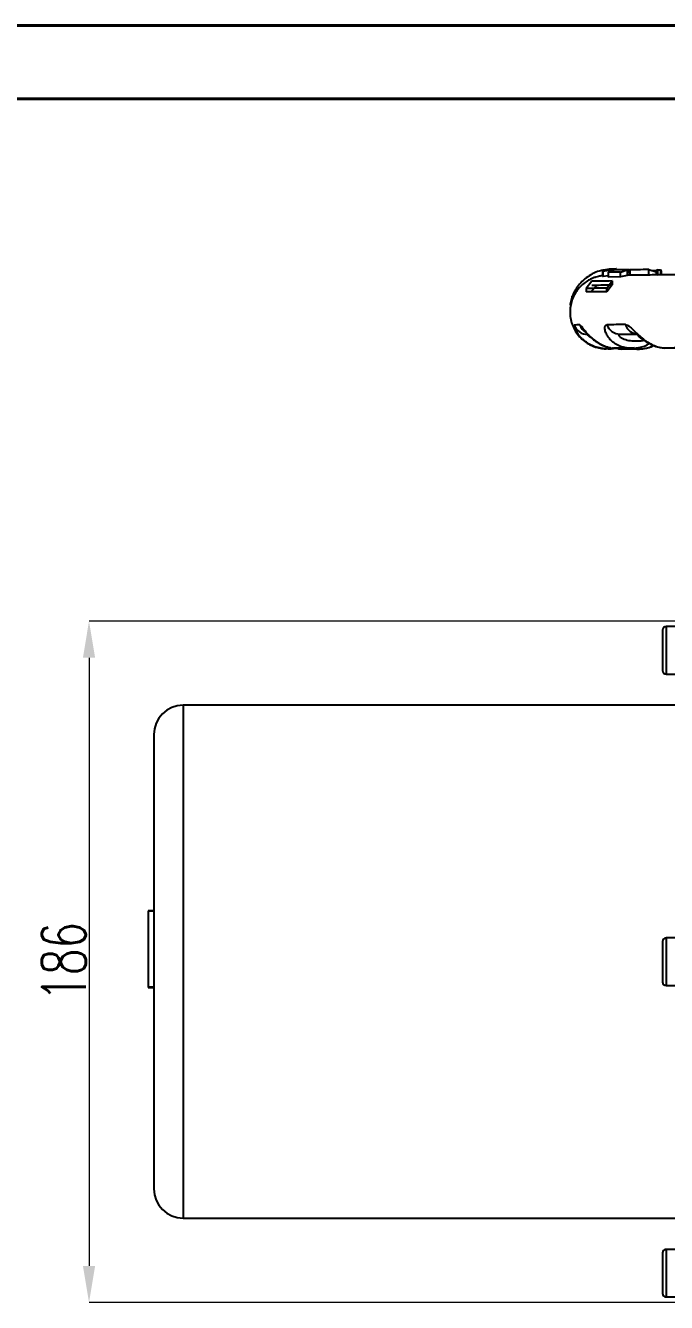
# Model space of a CAD drawing. Header units: millimetres. Extents: x 2344 to 4024, y 1094 to 2282.
# Drawn here: x 3219.2 to 3394.2, y 1933.2 to 2281.7 of the extents above; entities that cross this region are included whole.
import ezdxf

# ---------------------------------------------------------------- set-up
doc = ezdxf.new("R2010")
doc.units = ezdxf.units.MM
doc.layers.add('AM_5', color=3, linetype='Continuous', lineweight=25)
doc.layers.add('粗实线', color=7, linetype='Continuous', lineweight=40)
doc.styles.add('SLDTEXTSTYLE1', font='txt.shx', dxfattribs={"width": 0.7, "bigfont": 'gbcbig.shx'})
doc.dimstyles.new('SLDDIMSTYLE12$0', dxfattribs={"dimtxt": 12, "dimasz": 10, "dimexe": 0, "dimexo": 0.0625, "dimgap": 0.875, "dimtad": 1, "dimdec": 1, "dimlfac": 1.8, "dimrnd": 1e-09, "dimzin": 12, "dimdsep": 46, "dimtxsty": 'SLDTEXTSTYLE1', "dimcen": 0.09, "dimdle": 8.16, "dimclrd": 3, "dimclre": 3, "dimadec": 0, "dimazin": 3, "dimtfac": 1, "dimtdec": 1, "dimtofl": 0, "dimtmove": 0, "dimatfit": 3, "dimfxl": 0, "dimfrac": 2, "dimtolj": 1, "dimlwd": 5, "dimlwe": 5, "dimarcsym": 0})

# ---------------------------------------------------------------- blocks, each defined once
blk = doc.blocks.new('*D61')
at = {"layer": 'AM_5', "color": 3, "lineweight": 5, "transparency": 16777216}
blk.add_line((3403.17, 2119.18), (3236.54, 2119.18), dxfattribs=at)
at = {"layer": 'AM_5', "color": 3, "linetype": 'Continuous', "lineweight": 5, "transparency": 16777216}
for p, q in [((3236.54, 2109.18), (3236.54, 1943.18)), ((3403.17, 1933.18), (3236.54, 1933.18))]:
    blk.add_line(p, q, dxfattribs=at)
at = {"layer": 'AM_5', "color": 3, "transparency": 16777216}
for points in [[(3234.88, 2109.18), (3238.21, 2109.18), (3236.54, 2119.18)], [(3234.88, 1943.18), (3238.21, 1943.18), (3236.54, 1933.18)]]:
    blk.add_solid(points, dxfattribs=at)
at = {"layer": 'Defpoints', "color": 0, "transparency": 16777216}
for p in [(3403.23, 2119.18), (3236.54, 1933.18), (3403.23, 1933.18)]:
    blk.add_point(p, dxfattribs=at)
at = {"layer": 'AM_5', "color": 0, "transparency": 16777216, "insert": (3229.67, 2026.18), "char_height": 12, "attachment_point": 5, "rotation": 90, "style": 'SLDTEXTSTYLE1'}
blk.add_mtext('\\A1;186', dxfattribs=at)

msp = doc.modelspace()

# ---------------------------------------------------------------- linework, layer by layer
at = {"color": 7, "linetype": 'Continuous', "lineweight": 25}
for p, q in [((3376.746, 2214.669), (3376.746, 2213.264)), ((3378.337, 2215.036), (3376.746, 2214.669)), ((3376.924, 2214.673), (3376.746, 2214.669)), ((3376.924, 2214.673), (3379.427, 2215.167)), ((3376.924, 2213.267), (3376.924, 2214.673)), ((3378.299, 2213.429), (3376.924, 2213.267)), ((3378.528, 2215.233), (3377.136, 2215.009)), ((3378.337, 2215.036), (3377.136, 2215.009)), ((3380.161, 2215.044), (3378.299, 2214.428)), ((3381.654, 2214.465), (3378.299, 2214.428)), ((3378.299, 2214.428), (3378.299, 2213.085)), ((3379.689, 2215.258), (3378.528, 2215.233)), ((3379.427, 2215.167), (3380.614, 2215.31)), ((3379.712, 2215.26), (3379.689, 2215.258)), ((3380.438, 2215.307), (3379.712, 2215.26)), ((3383.499, 2215.076), (3380.161, 2215.044)), ((3380.614, 2215.31), (3380.438, 2215.307)), ((3381.654, 2214.465), (3383.499, 2215.076)), ((3381.654, 2213.113), (3381.654, 2214.465)), ((3383.499, 2213.542), (3381.654, 2213.113)), ((3383.499, 2215.076), (3383.499, 2213.542)), ((3384.042, 2215.028), (3383.519, 2215.072)), ((3383.539, 2215.106), (3383.703, 2215.088)), ((3384.185, 2214.23), (3383.821, 2214.369)), ((3384.185, 2215.082), (3384.185, 2213.615)), ((3389.425, 2215.118), (3391.358, 2214.485)), ((3389.425, 2213.647), (3389.425, 2215.118)), ((3390.088, 2214.901), (3391.535, 2214.896)), ((3391.358, 2214.485), (3391.358, 2213.657)), ((3391.358, 2213.921), (3391.747, 2213.712)), ((3391.747, 2213.712), (3391.358, 2213.705)), ((3391.819, 2215.062), (3391.535, 2214.896)), ((3391.535, 2214.896), (3391.535, 2213.825)), ((3391.819, 2215.062), (3392.545, 2215.059)), ((3391.819, 2213.659), (3391.819, 2215.062)), ((3392.845, 2214.733), (3392.545, 2215.059)), ((3392.545, 2215.059), (3392.545, 2213.662)), ((3392.845, 2213.664), (3392.845, 2214.733)), ((3369.655, 2209.167), (3369.655, 2210.073)), ((3373.867, 2211.939), (3372.32, 2209.964)), ((3372.32, 2209.964), (3372.32, 2209.019)), ((3373.609, 2209.044), (3375.265, 2210.913)), ((3376.924, 2213.267), (3376.746, 2213.264)), ((3377.936, 2210.064), (3379.434, 2212.019)), ((3379.434, 2210.946), (3377.936, 2209.065)), ((3377.936, 2209.065), (3377.936, 2210.064)), ((3381.654, 2213.113), (3378.299, 2213.085)), ((3379.434, 2212.019), (3379.434, 2210.946)), ((3368.508, 2207.879), (3367.913, 2205.732)), ((3368.508, 2206.985), (3368.291, 2206.204)), ((3368.519, 2207.901), (3368.508, 2207.879)), ((3368.508, 2206.985), (3368.508, 2207.879)), ((3368.519, 2207.009), (3368.508, 2206.985)), ((3368.519, 2207.009), (3368.519, 2207.901)), ((3367.913, 2205.732), (3367.913, 2205.381)), ((3368.063, 2205.381), (3367.913, 2205.381)), ((3381.501, 2197.5), (3386.411, 2197.527)), ((3381.501, 2197.5), (3386.531, 2197.497)), ((3376.914, 2193.569), (3376.827, 2193.573)), ((3376.834, 2193.58), (3376.869, 2193.59)), ((3376.869, 2193.59), (3376.915, 2193.616)), ((3376.959, 2193.581), (3376.915, 2193.616)), ((3376.959, 2193.581), (3376.915, 2193.569)), ((3377.226, 2193.548), (3377.199, 2193.58)), ((3377.906, 2193.573), (3379.819, 2193.643)), ((3379.147, 2193.662), (3379.628, 2193.767)), ((3381.044, 2193.501), (3380.343, 2193.645)), ((3381.131, 2193.492), (3380.968, 2193.526)), ((3381.044, 2193.501), (3380.968, 2193.526)), ((3381.089, 2193.501), (3381.044, 2193.501)), ((3381.661, 2193.512), (3381.131, 2193.492)), ((3381.657, 2193.493), (3382.035, 2193.441)), ((3383.805, 2193.594), (3381.661, 2193.512)), ((3383.711, 2193.676), (3383.888, 2193.705)), ((3385.394, 2193.732), (3383.805, 2193.666)), ((3383.805, 2193.666), (3383.888, 2193.705)), ((3384.785, 2193.619), (3385.137, 2193.684)), ((3385.482, 2193.459), (3386.684, 2193.507)), ((3386.083, 2193.411), (3386.379, 2193.409)), ((3393.234, 2193.755), (3393.43, 2193.726)), ((3393.531, 2193.715), (3393.45, 2193.726)), ((3393.531, 2193.715), (3393.75, 2193.725)), ((3401.129, 2117.684), (3394.129, 2117.684)), ((3394.129, 2117.684), (3394.129, 2111.184)), ((3394.129, 2111.184), (3394.129, 2104.684)), ((3394.129, 2104.684), (3401.129, 2104.684)), ((3403.229, 2096.184), (3262.229, 2096.184)), ((3252.728, 2040.112), (3254.228, 2040.112)), ((3252.728, 2040.112), (3252.728, 2019.379)), ((3254.228, 2040.112), (3252.728, 2040.112)), ((3252.728, 2040.112), (3252.728, 2040.112)), ((3401.128, 2032.684), (3394.128, 2032.684)), ((3394.128, 2032.684), (3394.128, 2019.684)), ((3252.728, 2019.379), (3254.228, 2019.379)), ((3252.728, 2019.379), (3252.728, 2019.146)), ((3252.728, 2019.146), (3254.228, 2019.146)), ((3394.128, 2019.684), (3401.128, 2019.684)), ((3262.228, 1956.184), (3403.228, 1956.184)), ((3401.128, 1947.684), (3394.128, 1947.684)), ((3394.128, 1947.684), (3394.128, 1934.684)), ((3394.128, 1934.684), (3401.128, 1934.684))]:
    msp.add_line(p, q, dxfattribs=at)
at = {"color": 7, "linetype": 'Continuous', "lineweight": 25, "flags": 128}
msp.add_lwpolyline([(3262.229, 2096.184), (3262.229, 2096.006), (3262.229, 2095.472), (3262.229, 2094.585), (3262.229, 2093.349), (3262.229, 2091.771), (3262.229, 2089.859), (3262.229, 2087.622), (3262.229, 2085.072), (3262.229, 2082.222), (3262.229, 2079.087), (3262.229, 2075.682), (3262.229, 2072.025), (3262.229, 2068.134), (3262.228, 2064.029), (3262.228, 2059.732), (3262.228, 2055.263), (3262.228, 2050.647), (3262.228, 2045.906), (3262.228, 2041.064), (3262.228, 2036.146), (3262.228, 2031.178), (3262.228, 2026.184), (3262.228, 2021.191), (3262.228, 2016.222), (3262.228, 2011.305), (3262.228, 2006.463), (3262.228, 2001.722), (3262.228, 1997.105), (3262.228, 1992.637), (3262.228, 1988.339), (3262.228, 1984.235), (3262.228, 1980.344), (3262.228, 1976.687), (3262.228, 1973.282), (3262.228, 1970.146), (3262.228, 1967.297), (3262.228, 1964.747), (3262.228, 1962.51), (3262.228, 1960.598), (3262.228, 1959.02), (3262.228, 1957.784), (3262.228, 1956.897), (3262.228, 1956.363), (3262.228, 1956.184)], dxfattribs=at)
at = {"color": 7, "linetype": 'Continuous', "lineweight": 25}
for centre, radius, start, end in [((3371.876, 2087.562), 112.461, 90.67829, 91.46899), ((3372.725, 2201.4), 3.99, 200.7466, 269.94723), ((3374.278, 2201.414), 3.987, 200.53714, 238.92466), ((3401.622, -1700.275), 3900.426, 90.273673, 90.347423), ((3381.567, 2201.296), 3.796, 198.69099, 269.01094), ((3386.512, 2201.217), 3.692, 197.51104, 268.43264), ((3393.564, 3600.522), 1407.053, 269.518479, 269.594895), ((3394.129, 2116.684), 1, 89.99969, 179.99969), ((3394.129, 2105.684), 1, 179.99969, 269.99969), ((3262.229, 2088.184), 8, 89.99969, 179.99969), ((3394.128, 2031.684), 1, 89.99969, 179.99969), ((3394.128, 2020.684), 1, 179.99969, 269.99969), ((3262.228, 1964.184), 8, 179.99969, 269.99969), ((3394.128, 1946.684), 1, 89.99969, 179.99969), ((3394.128, 1935.684), 1, 179.99969, 269.99969)]:
    msp.add_arc(centre, radius, start, end, dxfattribs=at)
for points, knots in [([(3376.746, 2213.456), (3376.694, 2213.45), (3376.556, 2213.435), (3376.178, 2213.379), (3375.61, 2213.266), (3374.889, 2213.073), (3373.975, 2212.746), (3372.85, 2212.199), (3371.593, 2211.351), (3370.364, 2210.189), (3369.314, 2208.773), (3368.521, 2207.178), (3368.021, 2205.464), (3367.832, 2203.688), (3367.961, 2201.906), (3368.404, 2200.175), (3369.145, 2198.549), (3370.163, 2197.081), (3371.423, 2195.818), (3372.788, 2194.865), (3374.047, 2194.258), (3375.043, 2193.917), (3375.803, 2193.729), (3376.376, 2193.627), (3376.699, 2193.585), (3376.803, 2193.575), (3376.827, 2193.573)], [0, 0, 0, 0, 0.0148867, 0.0392673, 0.0620584, 0.0873333, 0.1182037, 0.1585511, 0.2087423, 0.2639748, 0.320539, 0.3773811, 0.4342854, 0.491206, 0.5481328, 0.6050646, 0.6620035, 0.7189518, 0.7759064, 0.832816, 0.878701, 0.9113007, 0.9380514, 0.963413, 0.9915051, 1, 1, 1, 1]), ([(3377.133, 2215.01), (3376.702, 2214.927), (3375.603, 2214.718), (3373.962, 2214.006), (3372.256, 2212.934), (3370.788, 2211.624), (3370.021, 2210.573), (3369.655, 2210.073)], [0, 0, 0, 0, 0.1436466, 0.3657796, 0.5794741, 0.7996194, 1, 1, 1, 1]), ([(3383.37, 2214.892), (3383.525, 2214.877), (3383.847, 2214.846), (3384.07, 2214.736), (3384.185, 2214.679)], [0, 0, 0, 0, 0.4794776, 1, 1, 1, 1]), ([(3383.37, 2214.701), (3383.462, 2214.683), (3383.778, 2214.622), (3384.016, 2214.52), (3384.185, 2214.448)], [0, 0, 0, 0, 0.2892723, 1, 1, 1, 1]), ([(3383.37, 2214.542), (3383.443, 2214.523), (3383.728, 2214.446), (3383.99, 2214.303), (3384.185, 2214.197)], [0, 0, 0, 0, 0.2547132, 1, 1, 1, 1]), ([(3384.185, 2214.951), (3384.184, 2214.951), (3383.965, 2215.017), (3383.731, 2214.997), (3383.499, 2214.978)], [0, 0, 0, 0, 0.0059339, 1, 1, 1, 1]), ([(3384.185, 2214.155), (3384.023, 2214.25), (3383.804, 2214.379), (3383.561, 2214.447), (3383.499, 2214.464)], [0, 0, 0, 0, 0.7422142, 1, 1, 1, 1]), ([(3538.229, 2213.861), (3535.831, 2213.861), (3532.45, 2213.861), (3527.447, 2213.861), (3523.155, 2213.86), (3518.051, 2213.859), (3512.709, 2213.857), (3507.143, 2213.855), (3501.441, 2213.852), (3495.656, 2213.849), (3489.831, 2213.846), (3484.001, 2213.841), (3478.194, 2213.837), (3472.434, 2213.832), (3466.743, 2213.826), (3461.139, 2213.82), (3455.639, 2213.813), (3450.257, 2213.806), (3445.008, 2213.798), (3439.904, 2213.79), (3434.956, 2213.781), (3430.176, 2213.772), (3425.574, 2213.763), (3421.157, 2213.753), (3416.935, 2213.743), (3412.915, 2213.733), (3409.103, 2213.723), (3405.506, 2213.712), (3402.128, 2213.701), (3398.973, 2213.689), (3396.045, 2213.678), (3393.346, 2213.666), (3390.877, 2213.655), (3388.638, 2213.643), (3386.633, 2213.631), (3384.908, 2213.62), (3383.944, 2213.613), (3383.499, 2213.609)], [0, 0, 0, 0, 0.0344071, 0.0485109, 0.0718894, 0.0961605, 0.1221805, 0.149305, 0.1772714, 0.2058697, 0.2349502, 0.2644009, 0.2941371, 0.3240924, 0.3542143, 0.3844599, 0.4147936, 0.445185, 0.4756078, 0.5060385, 0.5364555, 0.5668389, 0.5971695, 0.6274283, 0.6575964, 0.6876542, 0.7175815, 0.7473561, 0.7769545, 0.8063502, 0.8355137, 0.8644114, 0.8930048, 0.921249, 0.9490912, 0.9764687, 1, 1, 1, 1]), ([(3383.511, 2215.099), (3383.664, 2215.103), (3383.851, 2215.108), (3384.03, 2215.057), (3384.061, 2215.048)], [0, 0, 0, 0, 0.8253899, 1, 1, 1, 1]), ([(3389.425, 2215.118), (3388.381, 2215.113), (3386.287, 2215.101), (3384.887, 2215.088), (3384.185, 2215.082)], [0, 0, 0, 0, 0.4988559, 1, 1, 1, 1]), ([(3369.655, 2210.073), (3369.509, 2209.843), (3369.222, 2209.389), (3368.883, 2208.734), (3368.667, 2208.255), (3368.567, 2208.014), (3368.529, 2207.921), (3368.522, 2207.908), (3368.519, 2207.901)], [0, 0, 0, 0, 0.2914797, 0.5750699, 0.8079281, 0.8967748, 0.9490808, 1, 1, 1, 1]), ([(3370.228, 2209.918), (3370.225, 2209.915), (3369.985, 2209.713), (3369.819, 2209.438), (3369.655, 2209.167)], [0, 0, 0, 0, 0.0135543, 1, 1, 1, 1]), ([(3377.936, 2210.064), (3376.807, 2210.046), (3374.568, 2210.011), (3373.065, 2209.98), (3372.32, 2209.964)], [0, 0, 0, 0, 0.5039201, 1, 1, 1, 1]), ([(3379.434, 2212.019), (3378.316, 2212.005), (3376.096, 2211.977), (3374.606, 2211.952), (3373.867, 2211.939)], [0, 0, 0, 0, 0.5034187, 1, 1, 1, 1]), ([(3373.867, 2210.9), (3374.612, 2210.908), (3376.102, 2210.923), (3378.323, 2210.938), (3379.434, 2210.946)], [0, 0, 0, 0, 0.4999998, 1, 1, 1, 1]), ([(3377.936, 2209.065), (3376.816, 2209.058), (3374.575, 2209.042), (3373.072, 2209.027), (3372.32, 2209.019)], [0, 0, 0, 0, 0.5000002, 1, 1, 1, 1]), ([(3376.869, 2193.59), (3376.267, 2193.69), (3375.097, 2193.883), (3373.443, 2194.566), (3372.225, 2195.328), (3371.376, 2196.036), (3370.815, 2196.589), (3370.322, 2197.164), (3369.893, 2197.759), (3369.547, 2198.331), (3369.194, 2199.038), (3368.936, 2199.791), (3368.974, 2199.922), (3368.993, 2199.987)], [0, 0, 0, 0, 0.1284973, 0.2497639, 0.3799902, 0.4410033, 0.4995684, 0.5633982, 0.624473, 0.6884765, 0.7497189, 0.8750081, 1, 1, 1, 1]), ([(3370.545, 2200.016), (3370.661, 2199.953), (3370.893, 2199.828), (3371.546, 2198.934), (3372.277, 2198.002), (3372.987, 2197.215), (3373.759, 2196.451), (3374.651, 2195.72), (3375.642, 2195.074), (3376.696, 2194.505), (3378.108, 2193.935), (3379.278, 2193.744), (3379.879, 2193.645)], [0, 0, 0, 0, 0.12453307, 0.24972036, 0.37466042, 0.43581286, 0.49973693, 0.61930852, 0.68312671, 0.74990605, 0.87133509, 1, 1, 1, 1]), ([(3383.711, 2193.676), (3383.144, 2193.775), (3382.041, 2193.965), (3380.53, 2194.647), (3379.457, 2195.409), (3378.749, 2196.119), (3378.302, 2196.672), (3377.938, 2197.248), (3377.657, 2197.844), (3377.474, 2198.418), (3377.363, 2199.127), (3377.451, 2199.883), (3377.798, 2200.014), (3377.971, 2200.079)], [0, 0, 0, 0, 0.1284725, 0.2497517, 0.3799936, 0.4410084, 0.4995707, 0.5633997, 0.6244689, 0.6884772, 0.7497185, 0.8750106, 1, 1, 1, 1]), ([(3382.991, 2200.107), (3383.256, 2200.044), (3383.785, 2199.917), (3384.798, 2199.018), (3385.742, 2198.082), (3386.573, 2197.292), (3387.432, 2196.526), (3388.369, 2195.793), (3389.369, 2195.147), (3390.411, 2194.579), (3391.773, 2194.011), (3392.867, 2193.823), (3393.43, 2193.726)], [0, 0, 0, 0, 0.1245352, 0.24971233, 0.37466833, 0.43581207, 0.49973476, 0.6193036, 0.68313056, 0.74992474, 0.87137284, 1, 1, 1, 1]), ([(3372.662, 2197.587), (3372.653, 2197.584), (3372.619, 2197.576), (3372.746, 2197.423), (3373.025, 2197.122), (3373.639, 2196.529), (3374.675, 2195.645), (3376.371, 2194.629), (3377.853, 2193.952), (3378.764, 2193.858), (3378.9, 2193.844)], [0, 0, 0, 0, 0.023323, 0.0856596, 0.1580207, 0.2430344, 0.4417407, 0.6789866, 0.9522608, 1, 1, 1, 1]), ([(3373.919, 2196.365), (3373.79, 2196.426), (3373.406, 2196.61), (3372.961, 2196.979), (3372.68, 2197.336), (3372.707, 2197.385), (3372.721, 2197.41)], [0, 0, 0, 0, 0.1407072, 0.4184993, 0.7090977, 1, 1, 1, 1]), ([(3388.073, 2195.834), (3387.933, 2195.794), (3387.165, 2195.571), (3385.749, 2195.525), (3383.913, 2195.659), (3382.483, 2196.092), (3381.618, 2196.624), (3381.241, 2197.067), (3381.207, 2197.427), (3381.403, 2197.476), (3381.501, 2197.5)], [0, 0, 0, 0, 0.0426739, 0.2343151, 0.4259587, 0.6169991, 0.7170695, 0.8085352, 0.9042176, 1, 1, 1, 1]), ([(3386.626, 2197.368), (3386.581, 2197.355), (3386.428, 2197.311), (3386.361, 2197.237), (3386.465, 2197.065), (3386.739, 2196.821), (3387.08, 2196.549), (3387.543, 2196.201), (3388.633, 2195.426), (3390.214, 2194.564), (3391.828, 2193.947), (3392.629, 2193.873), (3392.824, 2193.855)], [0, 0, 0, 0, 0.0349153, 0.1182998, 0.1932785, 0.2622653, 0.3240599, 0.3768786, 0.4681528, 0.7421421, 0.9372986, 1, 1, 1, 1]), ([(3376.931, 2193.563), (3376.991, 2193.556), (3377.257, 2193.529), (3377.494, 2193.52), (3377.667, 2193.513), (3377.773, 2193.508)], [0, 0, 0, 0, 0.102874, 0.44986243, 1, 1, 1, 1]), ([(3379.775, 2193.706), (3379.752, 2193.698), (3378.86, 2193.407), (3377.897, 2193.495), (3376.959, 2193.581)], [0, 0, 0, 0, 0.0262577, 1, 1, 1, 1]), ([(3378.323, 2193.525), (3378.767, 2193.516), (3379.274, 2193.505), (3379.759, 2193.628), (3379.819, 2193.643)], [0, 0, 0, 0, 0.8752223, 1, 1, 1, 1]), ([(3379.655, 2193.681), (3379.635, 2193.677), (3379.416, 2193.632), (3379.126, 2193.601), (3378.79, 2193.562), (3378.697, 2193.557), (3378.644, 2193.553)], [0, 0, 0, 0, 0.0243784, 0.2655272, 0.5754897, 1, 1, 1, 1]), ([(3379.879, 2193.645), (3380.423, 2193.65), (3381.513, 2193.661), (3382.977, 2193.671), (3383.711, 2193.676)], [0, 0, 0, 0, 0.4993996, 1, 1, 1, 1]), ([(3383.805, 2193.666), (3383.074, 2193.661), (3381.609, 2193.651), (3380.52, 2193.64), (3379.974, 2193.635)], [0, 0, 0, 0, 0.4993996, 1, 1, 1, 1]), ([(3381.066, 2193.586), (3381.351, 2193.59), (3382.023, 2193.597), (3383.265, 2193.607), (3384.321, 2193.615), (3384.818, 2193.619)], [0, 0, 0, 0, 0.2805546, 0.6611713, 1, 1, 1, 1]), ([(3381.131, 2193.492), (3381.763, 2193.486), (3383.027, 2193.475), (3384.663, 2193.464), (3385.482, 2193.459)], [0, 0, 0, 0, 0.499399, 1, 1, 1, 1]), ([(3385.398, 2193.468), (3384.578, 2193.474), (3383.049, 2193.484), (3381.866, 2193.494), (3381.317, 2193.499)], [0, 0, 0, 0, 0.53618073, 1, 1, 1, 1]), ([(3385.137, 2193.684), (3386.195, 2193.779), (3387.823, 2193.924), (3389.209, 2194.76), (3389.695, 2195.053)], [0, 0, 0, 0, 0.64930935, 1, 1, 1, 1]), ([(3386.352, 2193.409), (3386.963, 2193.442), (3388.158, 2193.506), (3389.629, 2193.904), (3390.437, 2194.291), (3390.713, 2194.424)], [0, 0, 0, 0, 0.4074999, 0.7971073, 1, 1, 1, 1]), ([(3386.684, 2193.507), (3387.148, 2193.509), (3388.476, 2193.517), (3389.886, 2193.924), (3390.676, 2194.421), (3390.692, 2194.431)], [0, 0, 0, 0, 0.3456559, 0.9874843, 1, 1, 1, 1]), ([(3393.43, 2193.726), (3394.96, 2193.732), (3398.026, 2193.744), (3402.98, 2193.759), (3407.974, 2193.773), (3412.957, 2193.786), (3418.255, 2193.798), (3422.057, 2193.805), (3423.958, 2193.809)], [0, 0, 0, 0, 0.1901055, 0.3809491, 0.5349186, 0.6888882, 0.8444441, 1, 1, 1, 1]), ([(3423.99, 2193.796), (3421.674, 2193.792), (3417.034, 2193.783), (3411.075, 2193.769), (3405.885, 2193.756), (3401.416, 2193.743), (3397.251, 2193.729), (3394.771, 2193.72), (3393.531, 2193.715)], [0, 0, 0, 0, 0.1905993, 0.3819402, 0.5356681, 0.689396, 0.844698, 1, 1, 1, 1]), ([(3393.129, 2116.684), (3393.129, 2116.61), (3393.129, 2116.497), (3393.129, 2115.811), (3393.129, 2115.101), (3393.129, 2114.22), (3393.129, 2112.94), (3393.129, 2111.875), (3393.129, 2111.184)], [0, 0, 0, 0, 0.2394568, 0.3683607, 0.5, 0.6316393, 0.7605432, 1, 1, 1, 1]), ([(3393.129, 2111.184), (3393.129, 2110.492), (3393.129, 2109.427), (3393.129, 2108.147), (3393.129, 2107.266), (3393.129, 2106.556), (3393.129, 2105.87), (3393.129, 2105.757), (3393.129, 2105.684)], [0, 0, 0, 0, 0.2394568, 0.3683607, 0.5, 0.6316393, 0.7605432, 1, 1, 1, 1]), ([(3254.229, 2088.184), (3254.229, 2088.095), (3254.229, 2087.915), (3254.229, 2086.426), (3254.229, 2084.179), (3254.229, 2081.336), (3254.229, 2078.157), (3254.229, 2074.397), (3254.229, 2070.103), (3254.228, 2065.341), (3254.228, 2060.189), (3254.228, 2054.738), (3254.228, 2048.499), (3254.228, 2041.496), (3254.228, 2033.824), (3254.228, 2026.184), (3254.228, 2018.545), (3254.228, 2010.872), (3254.228, 2003.87), (3254.228, 1997.631), (3254.228, 1992.179), (3254.228, 1987.028), (3254.228, 1982.265), (3254.228, 1977.972), (3254.228, 1974.212), (3254.228, 1971.032), (3254.228, 1968.19), (3254.228, 1965.943), (3254.228, 1964.454), (3254.228, 1964.273), (3254.228, 1964.184)], [0, 0, 0, 0, 0.03881441, 0.07883249, 0.1199761, 0.15188795, 0.18430368, 0.21706425, 0.25, 0.28293574, 0.31569631, 0.34811204, 0.38002389, 0.4211651, 0.46118377, 0.5, 0.53881379, 0.57883249, 0.6199761, 0.65188795, 0.68430368, 0.71706425, 0.75, 0.78293574, 0.81569631, 0.84811204, 0.88002389, 0.9211651, 0.96118438, 1, 1, 1, 1]), ([(3393.128, 2031.684), (3393.128, 2031.61), (3393.128, 2031.497), (3393.128, 2030.811), (3393.128, 2030.101), (3393.128, 2029.22), (3393.128, 2027.94), (3393.128, 2026.184), (3393.128, 2024.427), (3393.128, 2023.147), (3393.128, 2022.266), (3393.128, 2021.556), (3393.128, 2020.87), (3393.128, 2020.757), (3393.128, 2020.684)], [0, 0, 0, 0, 0.1197284, 0.1841803, 0.25, 0.3158197, 0.3802716, 0.5, 0.6197284, 0.6841803, 0.75, 0.8158197, 0.8802716, 1, 1, 1, 1]), ([(3393.128, 1946.684), (3393.128, 1946.61), (3393.128, 1946.497), (3393.128, 1945.811), (3393.128, 1945.101), (3393.128, 1944.22), (3393.128, 1942.94), (3393.128, 1941.875), (3393.128, 1941.184)], [0, 0, 0, 0, 0.2394568, 0.3683607, 0.5, 0.6316393, 0.7605432, 1, 1, 1, 1]), ([(3393.128, 1941.184), (3393.128, 1940.492), (3393.128, 1939.427), (3393.128, 1938.147), (3393.128, 1937.266), (3393.128, 1936.556), (3393.128, 1935.87), (3393.128, 1935.757), (3393.128, 1935.684)], [0, 0, 0, 0, 0.2394568, 0.3683607, 0.5, 0.6316393, 0.7605432, 1, 1, 1, 1])]:
    msp.add_open_spline(points, degree=3, knots=knots, dxfattribs=at)
at = {"layer": '粗实线'}
for p, q in [((4023.788, 2281.746), (2343.788, 2281.746)), ((4003.788, 2261.746), (2443.788, 2261.746))]:
    msp.add_line(p, q, dxfattribs=at)

# ---------------------------------------------------------------- dimensions: what is measured, and where the dimension line sits
at = {"layer": 'AM_5'}
dim = msp.add_linear_dim(base=(3236.545, 1933.184), p1=(3403.229, 2119.184), p2=(3403.229, 1933.184), angle=90, dimstyle='SLDDIMSTYLE12$0', override={"dimlfac": 1, "dimpost": ''}, dxfattribs=at)
dim.commit()
dim.dimension.update_dxf_attribs({"geometry": '*D61', "text_midpoint": (3229.67, 2026.184)})

doc.saveas('drawing.dxf')
